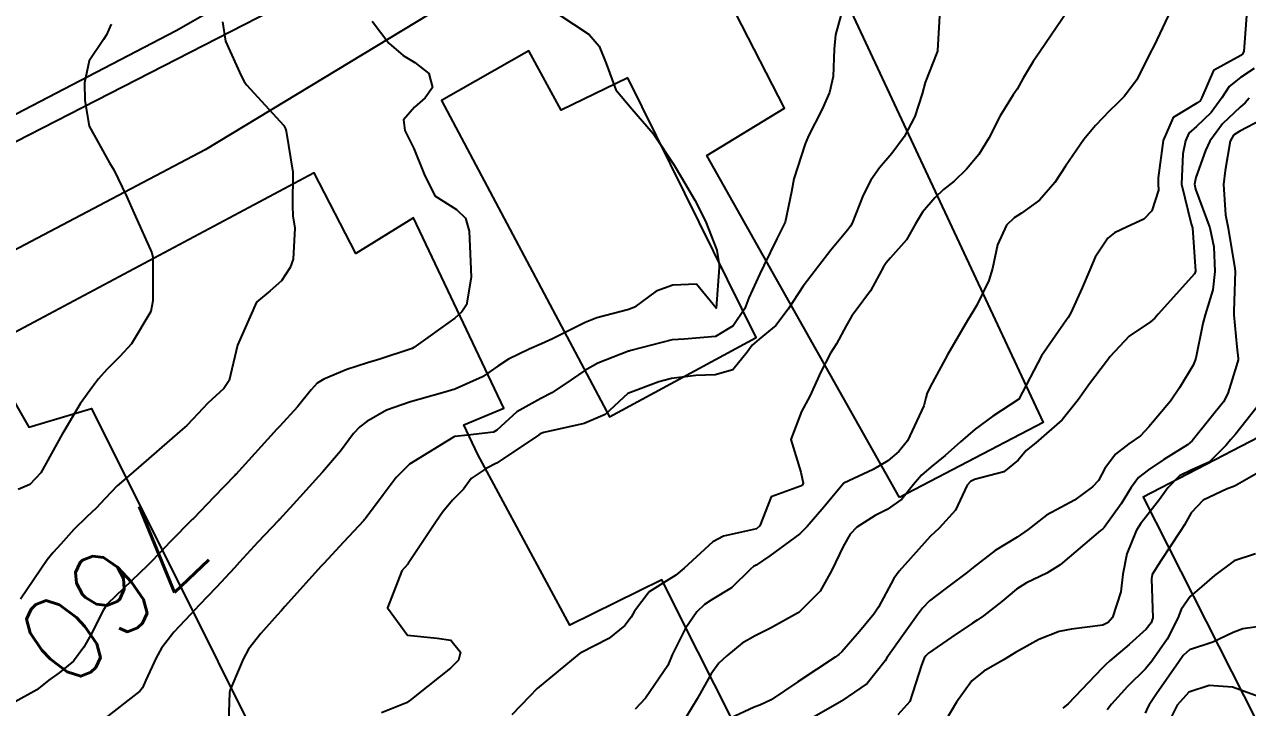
# Model space of a CAD drawing. Header units: metres. Extents: x 318500 to 325275, y 7408834 to 7428799.
# Drawn here: x 323345.9 to 323402.2, y 7420789.6 to 7420821 of the extents above; entities that cross this region are included whole.
import ezdxf
from ezdxf.enums import TextEntityAlignment as Align

# ---------------------------------------------------------------- set-up
doc = ezdxf.new("R2010")
doc.units = ezdxf.units.M
doc.header["$MEASUREMENT"] = 0
for name, color, linetype in [('Cotas', 45, 'Continuous'), ('Curvas de Nivel 1m', 11, 'Continuous'), ('Curvas de Nivel 5m', 15, 'Continuous'), ('Edificações', 30, 'Continuous'), ('Vias Primárias', 230, 'Continuous')]:
    doc.layers.add(name, color=color, linetype=linetype)
doc.styles.add('Style-STANDARD', font='STANDARD.shx')

msp = doc.modelspace()

# ---------------------------------------------------------------- linework, layer by layer
at = {"layer": 'Curvas de Nivel 1m', "flags": 128}
for points, elevation in [([(323370.445, 7420821.508), (323371.888, 7420820.56), (323372.348, 7420820.025), (323372.668, 7420819.226), (323373.117, 7420818.017), (323373.847, 7420817.134), (323374.838, 7420815.995), (323375.808, 7420814.542), (323376.148, 7420813.975), (323376.747, 7420812.923), (323377.25, 7420811.958), (323377.76, 7420810.622), (323377.88, 7420809.949), (323377.876, 7420809.821), (323377.73, 7420807.95), (323376.835, 7420809.062), (323375.736, 7420809.018), (323374.978, 7420808.744), (323373.982, 7420808.006), (323373.719, 7420807.889), (323372.236, 7420807.504), (323371.713, 7420807.297), (323370.198, 7420806.546), (323369.703, 7420806.319), (323369.133, 7420806.069), (323368.174, 7420805.601), (323367.688, 7420805.278), (323366.981, 7420804.797), (323365.672, 7420804.215), (323365.596, 7420804.186), (323365.355, 7420804.115), (323364.048, 7420803.751), (323363.663, 7420803.646), (323362.56, 7420803.253), (323361.648, 7420802.733), (323361.328, 7420802.49), (323361.049, 7420802.176), (323360.444, 7420801.37), (323359.622, 7420800.403), (323359.428, 7420800.193), (323358.566, 7420799.246), (323357.628, 7420798.219), (323357.61, 7420798.199), (323357.589, 7420798.178), (323356.639, 7420797.169), (323355.793, 7420796.247), (323355.557, 7420795.994), (323354.715, 7420795.092), (323353.942, 7420794.266), (323353.744, 7420794.061), (323353.533, 7420793.836), (323352.777, 7420793.025), (323352.205, 7420792.29), (323351.954, 7420791.843), (323351.488, 7420790.81), (323351.327, 7420790.458), (323351.199, 7420790.304), (323349.466, 7420788.963)], 759), ([(323383.593, 7420821.883), (323383.222, 7420820.555), (323383.174, 7420819.887), (323383.124, 7420818.631), (323382.958, 7420817.889), (323382.618, 7420817.119), (323381.989, 7420815.898), (323381.826, 7420815.526), (323381.304, 7420813.908), (323381.207, 7420813.315), (323380.915, 7420811.913), (323380.535, 7420811.152), (323379.934, 7420809.927), (323379.746, 7420809.536), (323379.245, 7420808.424), (323379.05, 7420807.937), (323378.514, 7420807.146), (323377.71, 7420806.647), (323376.262, 7420806.525), (323375.705, 7420806.503), (323373.814, 7420806.008), (323373.728, 7420805.981), (323373.699, 7420805.97), (323372.291, 7420805.424), (323371.686, 7420805.087), (323371.067, 7420804.651), (323370.174, 7420804.052), (323369.666, 7420803.798), (323368.553, 7420803.18), (323367.644, 7420802.335), (323367.492, 7420802.242), (323366.305, 7420802.103), (323365.708, 7420802.041), (323365.639, 7420802.013), (323365.369, 7420801.846), (323363.626, 7420800.774), (323363.003, 7420800.149), (323362.411, 7420799.355), (323361.591, 7420798.262), (323361.549, 7420798.212), (323361.512, 7420798.171), (323360.58, 7420797.175), (323359.675, 7420796.189), (323359.621, 7420796.128), (323359.559, 7420796.062), (323357.888, 7420794.215), (323357.724, 7420794.03), (323357.534, 7420793.808), (323356.781, 7420792.972), (323356.211, 7420792.239), (323355.965, 7420791.781), (323355.486, 7420790.667), (323355.362, 7420790.371), (323355.33, 7420790.252), (323355.275, 7420788.439)], 758), ([(323388.038, 7420821.69), (323387.931, 7420819.82), (323387.921, 7420819.789), (323387.889, 7420819.724), (323387.35, 7420818.346), (323387.214, 7420817.83), (323386.887, 7420816.792), (323386.394, 7420815.842), (323385.822, 7420815.077), (323385.252, 7420814.419), (323384.861, 7420813.859), (323384.504, 7420813.159), (323384.001, 7420811.868), (323383.92, 7420811.727), (323383.775, 7420811.554), (323383.02, 7420810.622), (323382.45, 7420809.889), (323381.741, 7420808.964), (323381.044, 7420807.91), (323380.481, 7420807.157), (323379.709, 7420806.53), (323379.392, 7420806.246), (323379.159, 7420805.935), (323378.511, 7420805.118), (323377.684, 7420804.876), (323376.793, 7420804.854), (323375.681, 7420804.72), (323375.104, 7420804.563), (323373.67, 7420804.027), (323372.632, 7420803.049), (323371.656, 7420802.649), (323369.805, 7420802.22), (323369.641, 7420802.159), (323369.579, 7420802.123), (323369.499, 7420802.062), (323367.627, 7420800.809), (323367.154, 7420800.566), (323366.464, 7420800.102), (323366.102, 7420799.616), (323365.605, 7420799.105), (323365.149, 7420798.565), (323364.852, 7420798.121), (323363.561, 7420796.191), (323363.539, 7420796.162), (323363.522, 7420796.141), (323363.273, 7420795.86), (323362.602, 7420794.154), (323363.521, 7420792.887), (323364.891, 7420792.748), (323365.518, 7420792.667), (323365.973, 7420792.105), (323365.878, 7420791.734), (323365.503, 7420791.376), (323363.936, 7420790.133), (323363.702, 7420789.922), (323363.485, 7420789.78), (323362.324, 7420789.311)], 757), ([(323393.909, 7420821.644), (323392.634, 7420819.759), (323392.331, 7420819.316), (323391.872, 7420818.548), (323391.59, 7420818.049), (323391.414, 7420817.777), (323390.81, 7420816.821), (323390.29, 7420815.793), (323389.822, 7420815.037), (323389.258, 7420814.363), (323388.686, 7420813.811), (323388.205, 7420813.415), (323387.798, 7420813.036), (323387.239, 7420812.378), (323386.91, 7420811.833), (323386.499, 7420811.109), (323385.756, 7420810.277), (323385.557, 7420810.048), (323385.435, 7420809.853), (323384.848, 7420808.749), (323384.181, 7420807.865), (323383.984, 7420807.609), (323383.719, 7420807.138), (323383.269, 7420806.314), (323383.007, 7420805.88), (323382.554, 7420805.02), (323382.052, 7420803.894), (323381.663, 7420803.2), (323381.177, 7420801.907), (323381.628, 7420800.406), (323381.742, 7420799.898), (323381.708, 7420799.809), (323381.618, 7420799.757), (323380.274, 7420799.256), (323379.745, 7420797.928), (323379.589, 7420797.791), (323378.074, 7420797.456), (323377.582, 7420797.194), (323376.257, 7420795.97), (323375.88, 7420795.661), (323375.562, 7420795.457), (323374.657, 7420794.89), (323373.976, 7420794.003), (323373.821, 7420793.721), (323373.53, 7420793.329), (323372.796, 7420792.742), (323371.511, 7420792.082), (323371.48, 7420792.061), (323371.434, 7420792.031), (323369.494, 7420790.428), (323369.147, 7420790.065), (323368.328, 7420789.227)], 756), ([(323402.163, 7420821.636), (323402.03, 7420819.776), (323401.954, 7420819.639), (323401.92, 7420819.609), (323401.889, 7420819.593), (323400.626, 7420818.905), (323400.093, 7420817.658), (323400.011, 7420817.506), (323399.856, 7420817.395), (323398.78, 7420816.742), (323398.306, 7420815.683), (323398.086, 7420813.959), (323398.088, 7420813.686), (323398.096, 7420813.395), (323397.791, 7420812.446), (323397.421, 7420812.06), (323396.661, 7420811.707), (323396.071, 7420811.421), (323395.772, 7420811.173), (323395.18, 7420810.304), (323394.935, 7420809.728), (323394.589, 7420808.885), (323394.066, 7420807.737), (323393.942, 7420807.522), (323393.722, 7420807.22), (323392.707, 7420805.755), (323391.67, 7420803.77), (323390.468, 7420802.976), (323389.656, 7420802.388), (323388.989, 7420801.8), (323388.284, 7420801.167), (323387.632, 7420800.65), (323387.185, 7420800.268), (323386.823, 7420799.832), (323386.29, 7420799.159), (323385.602, 7420798.675), (323385.057, 7420798.397), (323384.205, 7420797.864), (323383.904, 7420797.55), (323383.581, 7420796.979), (323383.062, 7420795.878), (323382.518, 7420794.923), (323381.541, 7420793.939), (323381.518, 7420793.923), (323381.486, 7420793.901), (323380.244, 7420793.205), (323379.524, 7420792.858), (323378.934, 7420792.521), (323378.223, 7420791.943), (323377.857, 7420791.596), (323377.502, 7420791.115), (323376.865, 7420789.959), (323376.342, 7420789.103)], 754), ([(323349.891, 7420821.034), (323349.673, 7420820.542), (323349.526, 7420820.334), (323348.867, 7420819.343), (323348.657, 7420818.342), (323348.671, 7420817.519), (323348.878, 7420816.34), (323349.805, 7420814.653), (323350.008, 7420814.327), (323350.59, 7420813.12), (323350.952, 7420812.312), (323351.753, 7420810.508), (323351.805, 7420810.299), (323351.809, 7420810.239), (323351.808, 7420808.299), (323351.715, 7420807.796), (323350.823, 7420806.313), (323350.285, 7420805.727), (323349.682, 7420805.136), (323349.306, 7420804.703), (323349.02, 7420804.337), (323348.457, 7420803.543), (323347.754, 7420802.349), (323347.713, 7420802.276), (323347.638, 7420802.144), (323346.651, 7420800.365), (323346.149, 7420799.835), (323345.608, 7420799.603)], 762), ([(323355.008, 7420821.144), (323355.153, 7420820.257), (323355.864, 7420818.661), (323356.008, 7420818.395), (323356.116, 7420818.246), (323357.832, 7420816.363), (323357.914, 7420816.219), (323357.941, 7420816.106), (323358.243, 7420814.213), (323358.233, 7420812.662), (323358.254, 7420812.213), (323358.337, 7420811.646), (323358.266, 7420810.212), (323358.13, 7420809.828), (323357.735, 7420809.213), (323357.204, 7420808.752), (323356.584, 7420808.237), (323355.7, 7420806.25), (323355.313, 7420804.616), (323355.077, 7420804.256), (323354.339, 7420803.584), (323353.649, 7420802.848), (323353.365, 7420802.553), (323353.05, 7420802.279), (323351.627, 7420801.034), (323350.788, 7420800.312), (323350.164, 7420799.77), (323349.603, 7420799.186), (323349.195, 7420798.735), (323348.77, 7420798.338), (323348.166, 7420797.76), (323347.571, 7420797.082), (323347.22, 7420796.7), (323346.94, 7420796.359), (323345.709, 7420794.545)], 761), ([(323402.508, 7420819.003), (323401.874, 7420818.577), (323401.352, 7420818.161), (323401.013, 7420817.648), (323400.529, 7420816.974), (323399.84, 7420816.322), (323399.489, 7420816.012), (323399.336, 7420815.667), (323399.223, 7420815.068), (323399.158, 7420813.67), (323399.605, 7420811.84), (323399.66, 7420811.662), (323399.76, 7420810.327), (323399.797, 7420809.66), (323399.79, 7420809.619), (323399.749, 7420809.542), (323398.082, 7420807.685), (323397.922, 7420807.492), (323397.724, 7420807.323), (323396.747, 7420806.672), (323395.859, 7420805.708), (323395.79, 7420805.617), (323395.697, 7420805.502), (323394.927, 7420804.476), (323394.4, 7420803.729), (323393.661, 7420802.807), (323392.458, 7420801.758), (323392.012, 7420801.397), (323391.638, 7420800.948), (323390.984, 7420800.422), (323389.624, 7420800.066), (323389.441, 7420799.975), (323389.294, 7420799.795), (323388.758, 7420798.647), (323387.996, 7420797.814), (323387.586, 7420797.437), (323386.161, 7420795.841), (323385.915, 7420795.494), (323385.555, 7420794.846), (323385.213, 7420794.185), (323384.998, 7420793.855), (323384.331, 7420793.059), (323383.514, 7420792.117), (323383.385, 7420791.999), (323383.207, 7420791.875), (323381.498, 7420790.743), (323380.262, 7420789.918), (323379.753, 7420789.659), (323379.485, 7420789.568), (323378.367, 7420789.05)], 753), ([(323402.265, 7420817.634), (323402.085, 7420817.408), (323401.854, 7420817.208), (323401.043, 7420816.447), (323400.456, 7420815.654), (323400.26, 7420815.222), (323399.813, 7420813.977), (323399.76, 7420813.661), (323399.807, 7420813.43), (323400.466, 7420811.653), (323400.642, 7420810.777), (323400.697, 7420809.651), (323400.594, 7420808.799), (323400.24, 7420807.655), (323400.133, 7420807.247), (323399.815, 7420805.659), (323399.79, 7420805.567), (323399.695, 7420805.328), (323399.065, 7420804.283), (323398.648, 7420803.675), (323397.658, 7420802.486), (323397.271, 7420802.076), (323396.727, 7420801.699), (323396.119, 7420801.229), (323395.633, 7420800.567), (323395.33, 7420800.009), (323395.063, 7420799.718), (323394.232, 7420799.109), (323393.605, 7420798.773), (323392.935, 7420798.415), (323392.091, 7420797.762), (323391.586, 7420797.41), (323390.577, 7420796.784), (323389.572, 7420796.006), (323389.303, 7420795.794), (323388.319, 7420795.048), (323387.55, 7420794.468), (323387.23, 7420794.14), (323387.003, 7420793.828), (323386.39, 7420792.974), (323385.597, 7420791.849), (323385.509, 7420791.707), (323384.693, 7420790.663), (323383.526, 7420789.87), (323383.503, 7420789.857), (323382.24, 7420789.127)], 752), ([(323402.837, 7420816.633), (323401.837, 7420816.117), (323401.551, 7420815.926), (323401.398, 7420815.644), (323401.166, 7420814.297), (323401.087, 7420813.647), (323401.181, 7420812.254), (323401.305, 7420811.645), (323401.609, 7420809.784), (323401.62, 7420809.641), (323401.563, 7420807.811), (323401.565, 7420807.642), (323401.708, 7420806.166), (323401.773, 7420805.639), (323401.765, 7420805.573), (323401.695, 7420805.319), (323401.296, 7420804.023), (323401.089, 7420803.646), (323400.455, 7420802.859), (323399.652, 7420801.845), (323399.433, 7420801.663), (323398.341, 7420800.978), (323397.632, 7420800.507), (323397.172, 7420800.149), (323396.844, 7420799.698), (323396.374, 7420798.937), (323395.592, 7420797.843), (323395.525, 7420797.777), (323395.434, 7420797.712), (323393.574, 7420796.136), (323392.961, 7420795.749), (323392.018, 7420795.308), (323391.559, 7420795.015), (323390.883, 7420794.443), (323390.05, 7420793.785), (323389.748, 7420793.577), (323389.535, 7420793.436), (323388.55, 7420792.779), (323387.514, 7420792.068), (323387.39, 7420791.944), (323387.314, 7420791.823), (323387.192, 7420791.51), (323386.657, 7420789.832), (323386.102, 7420789.219)], 751), ([(323402.816, 7420800.438), (323401.622, 7420799.772), (323401.523, 7420799.73), (323401.255, 7420799.635), (323400.157, 7420799.106), (323399.603, 7420798.519), (323399.289, 7420797.97), (323399.103, 7420797.667), (323398.206, 7420796.31), (323397.808, 7420795.686), (323397.773, 7420795.481), (323397.837, 7420793.686), (323397.764, 7420793.459), (323397.532, 7420793.171), (323396.754, 7420792.465), (323395.856, 7420791.707), (323395.672, 7420791.545), (323395.507, 7420791.375), (323393.937, 7420789.733), (323393.698, 7420789.526)], 749), ([(323402.57, 7420796.63), (323401.577, 7420796.314), (323400.669, 7420795.644), (323400.088, 7420795.127), (323399.555, 7420794.668), (323399.146, 7420794.065), (323398.987, 7420793.668), (323398.49, 7420792.711), (323397.797, 7420791.686), (323397.506, 7420791.338), (323396.672, 7420790.524), (323395.927, 7420789.706), (323395.74, 7420789.453)], 748), ([(323403.537, 7420793.4), (323401.977, 7420793.182), (323401.531, 7420793.01), (323400.597, 7420792.571), (323399.518, 7420792.221), (323399.228, 7420791.951), (323399.035, 7420791.667), (323398.001, 7420790.188), (323397.662, 7420789.687), (323397.603, 7420789.574), (323397.484, 7420789.289)], 747), ([(323403.243, 7420789.862), (323401.499, 7420790.501), (323400.43, 7420790.577), (323399.496, 7420790.259), (323398.958, 7420789.668), (323398.467, 7420788.683)], 746)]:
    msp.add_lwpolyline(points, dxfattribs=dict(at, elevation=elevation))
at = {"layer": 'Curvas de Nivel 5m', "flags": 128}
for points, elevation in [([(323398.673, 7420821.679), (323397.894, 7420820.054), (323397.706, 7420819.693), (323397.103, 7420818.47), (323396.521, 7420817.71), (323396.189, 7420817.381), (323395.85, 7420817.045), (323395.199, 7420816.367), (323394.666, 7420815.732), (323394.319, 7420815.241), (323393.818, 7420814.491), (323393.327, 7420813.747), (323392.617, 7420812.938), (323391.788, 7420812.333), (323391.449, 7420812.111), (323391.103, 7420811.78), (323390.685, 7420810.867), (323390.451, 7420809.783), (323390.293, 7420809.236), (323389.733, 7420808.095), (323389.556, 7420807.793), (323389.313, 7420807.385), (323388.378, 7420805.81), (323387.68, 7420804.499), (323387.449, 7420804.048), (323387.384, 7420803.824), (323387.3, 7420803.459), (323386.543, 7420801.837), (323386.139, 7420801.346), (323385.636, 7420800.922), (323384.957, 7420800.53), (323383.62, 7420799.897), (323383.603, 7420799.887), (323383.593, 7420799.87), (323382.7, 7420798.787), (323381.926, 7420797.895), (323381.587, 7420797.56), (323380.206, 7420796.55), (323379.572, 7420796.118), (323379.457, 7420796.046), (323379.324, 7420795.932), (323378.435, 7420795.063), (323377.549, 7420794.535), (323377.192, 7420794.308), (323376.848, 7420793.96), (323376.314, 7420793.182), (323375.715, 7420791.977), (323375.505, 7420791.491), (323374.49, 7420789.995), (323374.01, 7420789.474)], 755), ([(323361.895, 7420821.171), (323362.669, 7420820.158), (323363.327, 7420819.601), (323363.871, 7420819.269), (323364.507, 7420818.771), (323364.671, 7420818.128), (323364.336, 7420817.649), (323363.846, 7420817.213), (323363.348, 7420816.637), (323363.41, 7420816.146), (323363.818, 7420815.316), (323364.288, 7420814.133), (323364.79, 7420813.125), (323365.784, 7420812.499), (323366.202, 7420812.106), (323366.367, 7420811.508), (323366.425, 7420810.103), (323366.454, 7420809.388), (323366.238, 7420808.105), (323366.035, 7420807.788), (323365.714, 7420807.489), (323363.82, 7420806.138), (323363.737, 7420806.102), (323363.699, 7420806.088), (323362.247, 7420805.606), (323361.689, 7420805.439), (323360.736, 7420805.128), (323359.677, 7420804.685), (323359.37, 7420804.499), (323359.088, 7420804.199), (323358.457, 7420803.409), (323357.644, 7420802.52), (323357.5, 7420802.365), (323357.369, 7420802.224), (323355.62, 7420800.293), (323355.599, 7420800.271), (323355.58, 7420800.25), (323354.61, 7420799.255), (323353.669, 7420798.269), (323353.631, 7420798.228), (323353.589, 7420798.186), (323352.632, 7420797.226), (323351.761, 7420796.297), (323351.558, 7420796.094), (323349.72, 7420794.327), (323349.639, 7420794.228), (323349.536, 7420794.052), (323348.948, 7420792.906), (323348.628, 7420792.339), (323348.151, 7420791.693), (323347.492, 7420791.162), (323347.022, 7420790.822), (323346.462, 7420790.365), (323345.474, 7420789.811)], 760), ([(323402.807, 7420803.623), (323401.655, 7420802.171), (323401.407, 7420801.887), (323401.217, 7420801.644), (323400.423, 7420800.863), (323399.633, 7420800.505), (323399.072, 7420800.224), (323398.522, 7420799.676), (323398.147, 7420799.147), (323397.601, 7420798.452), (323397.267, 7420798.022), (323397.076, 7420797.695), (323396.638, 7420796.641), (323396.453, 7420795.701), (323396.367, 7420794.893), (323395.981, 7420793.706), (323395.775, 7420793.469), (323395.535, 7420793.35), (323394.092, 7420793.171), (323393.53, 7420793.056), (323392.59, 7420792.688), (323391.515, 7420792.099), (323391.312, 7420791.973), (323390.989, 7420791.775), (323390.061, 7420791.228), (323389.5, 7420790.782), (323388.801, 7420789.8), (323388.314, 7420788.971)], 750)]:
    msp.add_lwpolyline(points, dxfattribs=dict(at, elevation=elevation))
at = {"layer": 'Edificações'}
for points in [[(323334.073, 7420810.949), (323352.872, 7420820.746), (323364.135, 7420827.201), (323360.923, 7420833.294), (323365.278, 7420835.927), (323366.386, 7420834.019), (323369.862, 7420836.309), (323365.736, 7420842.606), (323381.719, 7420852.844), (323383.928, 7420849.595), (323389.083, 7420852.721), (323386.751, 7420855.97), (323391.169, 7420858.79), (323379.507, 7420865.543), (323349.375, 7420848.01), (323336.965, 7420868.489)], [(323387.646, 7420770.816), (323376.885, 7420792.133), (323375.235, 7420795.446), (323371.006, 7420793.358), (323366.761, 7420801.213), (323366.125, 7420802.578), (323367.958, 7420803.349), (323363.809, 7420812.12), (323361.156, 7420810.481), (323359.227, 7420814.192), (323344.019, 7420806.085), (323346.094, 7420802.471), (323348.988, 7420803.338), (323360.62, 7420779.992)]]:
    msp.add_lwpolyline(points, dxfattribs=at)
for points in [[(323411.31, 7420771.759), (323428.33, 7420780.66), (323442.866, 7420789.184), (323446.27, 7420794.335), (323445.319, 7420796.935), (323446.971, 7420798.586), (323439.368, 7420813.367), (323425.792, 7420829), (323419.873, 7420837.083), (323415.463, 7420835.431), (323410.057, 7420845.132), (323408.405, 7420845.132), (323396.327, 7420836.866), (323406.039, 7420819.214), (323403.939, 7420818.288), (323407.594, 7420811.337), (323402.799, 7420808.371), (323405.205, 7420803.306), (323397.396, 7420799.255), (323411.31, 7420771.759)], [(323386.183, 7420799.229), (323377.305, 7420814.984), (323380.876, 7420817.164), (323377.252, 7420824.263), (323381.518, 7420826.84), (323392.785, 7420802.681), (323386.183, 7420799.229)], [(323373.67, 7420818.564), (323370.595, 7420817.078), (323369.107, 7420819.803), (323365.09, 7420817.524), (323372.828, 7420802.945), (323379.574, 7420806.611), (323373.67, 7420818.564)]]:
    msp.add_lwpolyline(points, close=True, dxfattribs=at)
at = {"layer": 'Vias Primárias'}
for points in [[(323715.644, 7420145.548, 0), (323709.04, 7420132.939)], [(323831.088, 7420001.787, 0), (323833.844, 7420008.443, 0.220888)], [(323205.069, 7420933.766, 0), (323207.298, 7420931.929, 0.020742), (323210.311, 7420929.649), (323213.335, 7420928.865), (323214.564, 7420929.479), (323216.061, 7420926.782), (323213.869, 7420925.313), (323213.871, 7420924.556), (323218.068, 7420917.639), (323222.108, 7420910.972), (323227.38, 7420903.131), (323230.217, 7420898.982, 0.38291), (323236.446, 7420897.46), (323249.502, 7420903.926), (323257.59, 7420907.836)], [(323336.834, 7420811.203), (323357.233, 7420821.646), (323380.767, 7420835.959), (323398.135, 7420846.938), (323399.652, 7420848.351, 0.192862), (323401.687, 7420852.673, 0.287419), (323400.684, 7420854.505), (323398.191, 7420856.338), (323390.274, 7420861.387), (323381.124, 7420866.984), (323357.848, 7420879.859, 0.325602)]]:
    msp.add_lwpolyline(points, format="xyb", dxfattribs=at)
msp.add_lwpolyline([(323406.664, 7420846.406), (323389.863, 7420836.671), (323374.812, 7420827.736), (323354.211, 7420815.25), (323338.186, 7420806.802), (323323.176, 7420799.077), (323308.549, 7420791.693), (323291.222, 7420783.303), (323277.563, 7420776.442), (323262.507, 7420768.145), (323248.656, 7420760.224), (323233.552, 7420751.682), (323220.134, 7420743.869), (323209.607, 7420739.035), (323200.579, 7420734.49)], dxfattribs=at)

# ---------------------------------------------------------------- texts
at = {"layer": 'Cotas', "style": 'Style-STANDARD'}
msp.add_text('760', height=4, rotation=223.6016, dxfattribs=at).set_placement((323349.952, 7420794.896, 760), align=Align.MIDDLE_CENTER)

doc.saveas('drawing.dxf')
